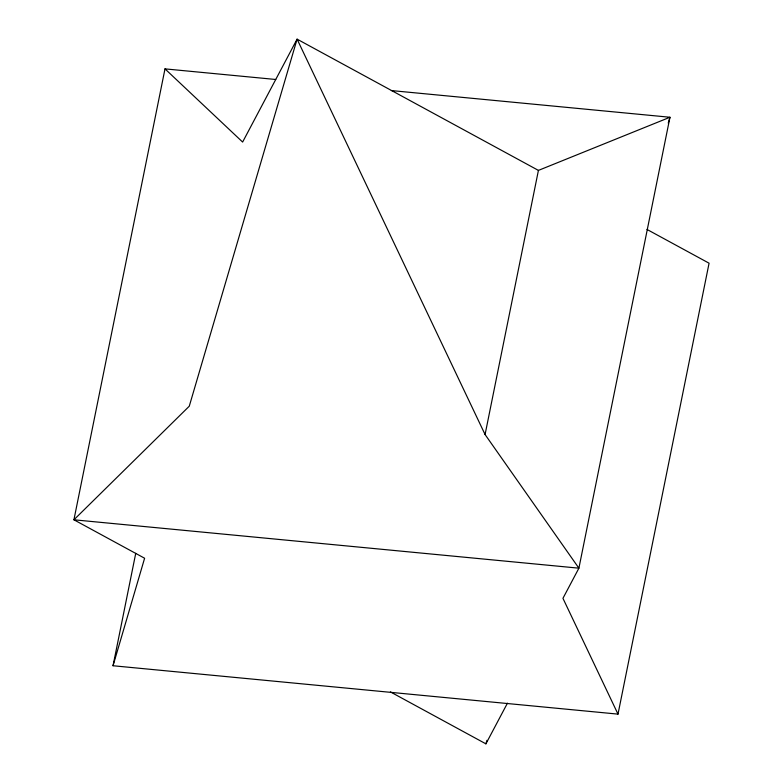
<?xml version="1.0" encoding="UTF-8"?>
<svg xmlns="http://www.w3.org/2000/svg" width="783" height="783" viewBox="0 0 783 783"><rect width="100%" height="100%" fill="white"/><g stroke="black" fill="none" stroke-linecap="round" stroke-linejoin="round"><path stroke-width="1.17" d="M275.724 79.484L164.998 68.875L73.925 519.795L144.61 558.24L113.036 665.746L618.002 714.125L709.075 263.205L646.954 229.419M113.036 665.746L135.743 553.317M538.42 170.4L297.09 39.15L189.271 406.201L73.925 519.795L578.901 568.174L485.078 434.545L538.42 170.4L669.964 117.254L578.901 568.174L562.948 598.32L618.002 714.125M390.394 691.898L485.91 743.85L486.938 740.346M668.251 123.097L669.964 117.254L391.324 90.564M485.91 743.85L507.433 703.183M164.998 68.875L242.622 142.056L297.09 39.15L485.078 434.545"/></g></svg>
